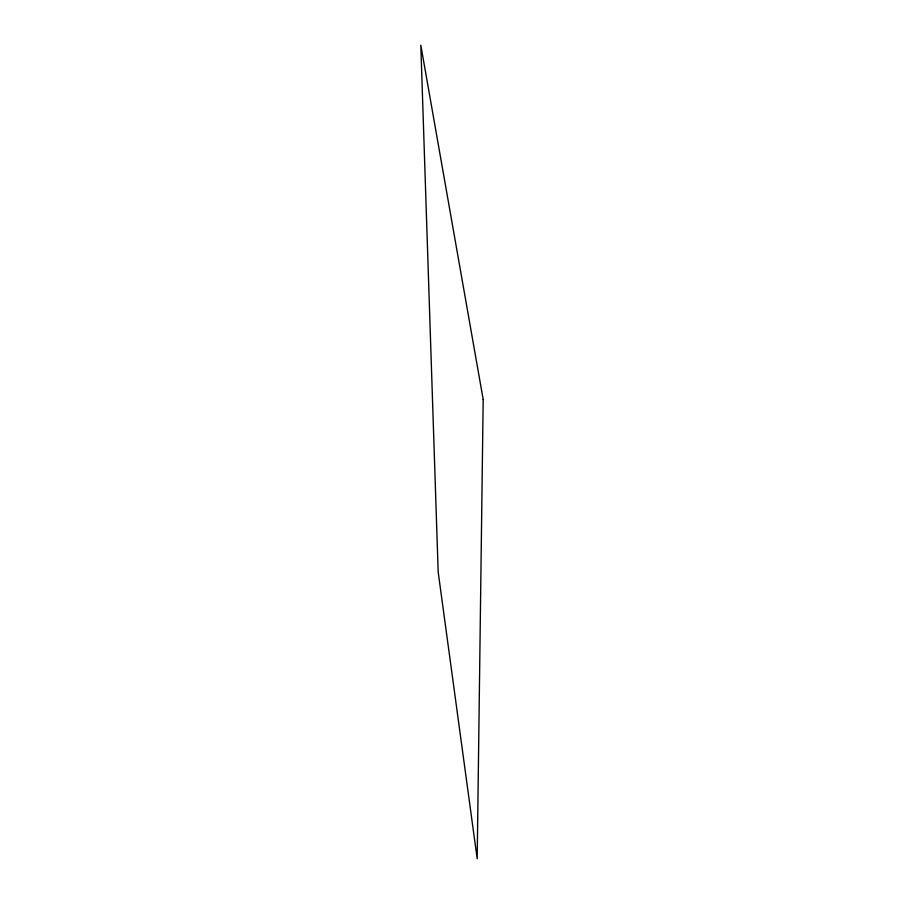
<?xml version="1.0" encoding="UTF-8"?>
<svg xmlns="http://www.w3.org/2000/svg" width="904" height="904" viewBox="0 0 904 904"><rect width="100%" height="100%" fill="white"/><g stroke="black" fill="none" stroke-linecap="round" stroke-linejoin="round"><path stroke-width="1.36" d="M483.188 399.489L477.188 858.8L438.18 572.017L420.812 45.2L483.188 399.489"/></g></svg>
